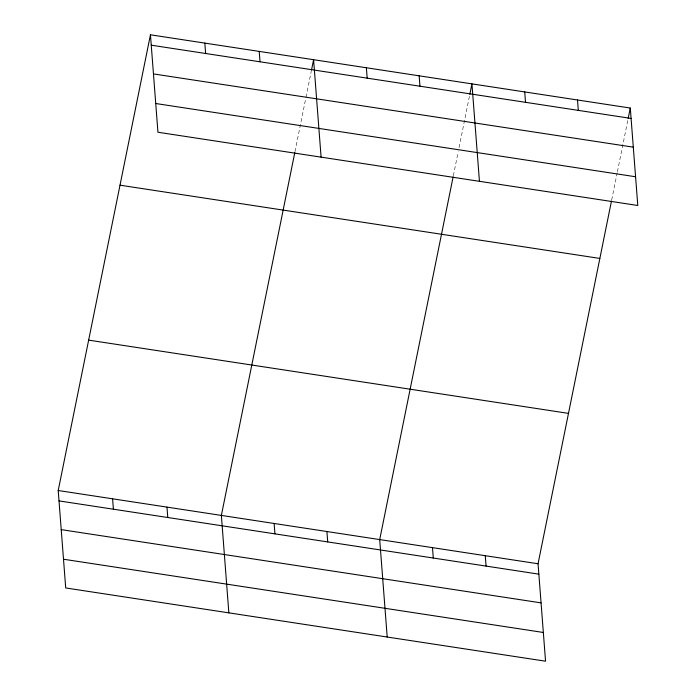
<?xml version="1.0" encoding="UTF-8"?>
<svg xmlns="http://www.w3.org/2000/svg" width="696" height="696" viewBox="0 0 696 696"><rect width="100%" height="100%" fill="white"/><g stroke="black" fill="none" stroke-linecap="round" stroke-linejoin="round"><path stroke-width="0.52" stroke-dasharray="3.48 2.61" d="M294.991 151.606L305.77 98.345M305.988 97.301L311.269 71.192M453.34 175.775L458.203 151.754M459.047 147.578L469.826 94.317M611.688 199.952L617.187 172.791M617.395 171.747L627.966 119.529"/><path stroke-width="1.04" d="M611.48 200.996L538.052 563.76L545.551 661.2L65.711 587.955L58.212 490.515L150.449 34.8L630.289 108.045L637.788 205.485L157.948 132.24L150.449 34.8M294.782 152.65L221.363 515.423L228.853 612.854M311.477 70.148L313.591 59.699L321.091 157.139M453.131 176.819L379.703 539.591L387.202 637.031M469.826 94.317L471.94 83.877L479.44 181.317M628.175 118.485L630.289 108.045M151.249 45.188L631.089 118.433M153.459 73.915L633.299 147.161M155.739 103.513L635.578 176.758M120.016 185.188L599.848 258.433M88.653 340.126L568.493 413.372M58.212 490.515L538.052 563.76M59.012 500.902L538.852 574.148M61.222 529.63L541.062 602.875M63.501 559.227L543.341 632.473M577.506 99.989L578.306 110.377M524.723 91.933L525.524 102.321M485.269 555.704L486.069 566.092M419.157 75.821L419.958 86.208M432.486 547.648L433.286 558.035M366.374 67.764L367.175 78.152M326.92 531.535L327.72 541.923M259.216 51.4L260.017 61.796M274.146 523.479L274.937 533.867M204.833 43.1L205.633 53.488M166.979 507.114L167.779 517.511M112.595 498.815L113.396 509.211"/></g></svg>
